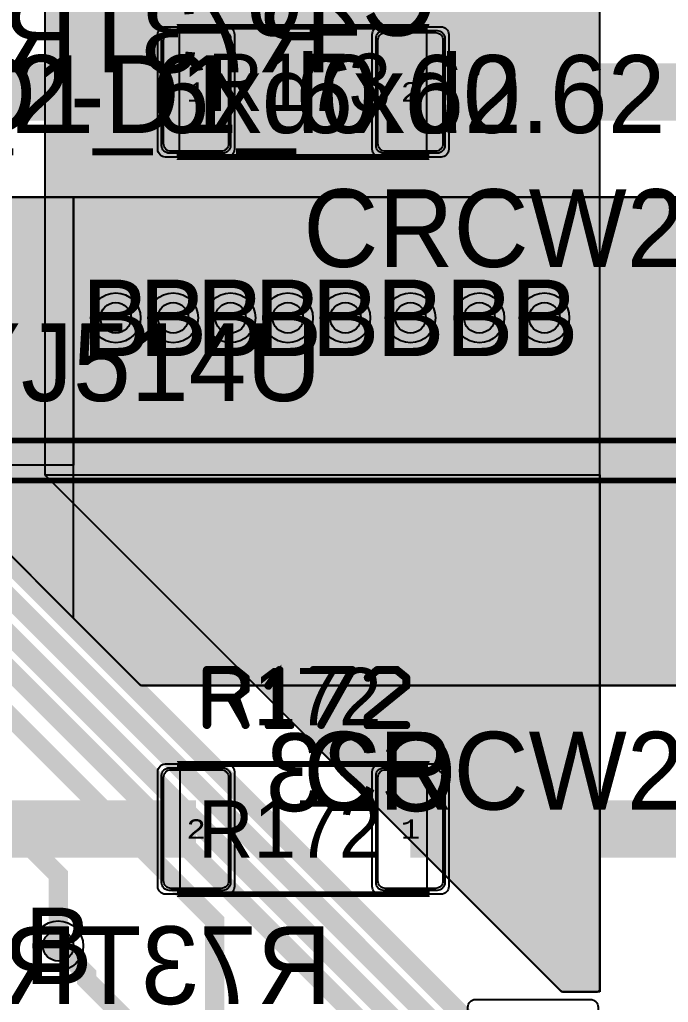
# Model space of a CAD drawing. Extents: x -18 to 179, y -60 to 172.
# Drawn here: x 127.59 to 144.54, y 93.72 to 119.39 of the extents above; entities that cross this region are included whole.
import ezdxf
from ezdxf.enums import TextEntityAlignment as Align

# ---------------------------------------------------------------- set-up
doc = ezdxf.new("R2010")
doc.units = 0
doc.header["$MEASUREMENT"] = 0
for name, color, linetype in [('ASSEMBLY_OUTLINES_BTM', 191, 'CONTINUOUS'), ('ASSEMBLY_OUTLINES_TOP', 102, 'CONTINUOUS'), ('ASSEMBLY_PART_NUMBERS_BTM', 191, 'CONTINUOUS'), ('ASSEMBLY_PART_NUMBERS_TOP', 102, 'CONTINUOUS'), ('ASSEMBLY_REF_DES_BTM', 191, 'CONTINUOUS'), ('ASSEMBLY_REF_DES_TOP', 102, 'CONTINUOUS'), ('DRILL_DRAWING', 21, 'CONTINUOUS'), ('GENERATED_SILKSCREEN_BTM', 255, 'CONTINUOUS'), ('GENERATED_SILKSCREEN_TOP', 140, 'CONTINUOUS'), ('PART_PADS_SMD_TOP', 150, 'CONTINUOUS'), ('PIN_NUMBERS_BTM', 8, 'CONTINUOUS'), ('PIN_NUMBERS_TOP', 8, 'CONTINUOUS'), ('PLACEMENT_OUTLINES_BTM', 222, 'CONTINUOUS'), ('PLACEMENT_OUTLINES_TOP', 130, 'CONTINUOUS'), ('PLANE_DATA_LAYER_BOTTOM', 230, 'CONTINUOUS'), ('PLANE_DATA_LAYER_TOP', 150, 'CONTINUOUS'), ('PLANE_SHAPES_LAYER_BOTTOM', 230, 'CONTINUOUS'), ('PLANE_SHAPES_LAYER_TOP', 150, 'CONTINUOUS'), ('SILKSCREEN_OUTLINES_BTM', 211, 'CONTINUOUS'), ('SILKSCREEN_OUTLINES_TOP', 150, 'CONTINUOUS'), ('SILKSCREEN_REF_DES_TOP', 150, 'CONTINUOUS'), ('SOLDERMASK_PADS_TOP', 102, 'CONTINUOUS'), ('SOLDERPASTE_PADS_TOP', 254, 'CONTINUOUS'), ('TRACES_LAYER_BOTTOM', 230, 'CONTINUOUS'), ('TRACES_LAYER_TOP', 150, 'CONTINUOUS'), ('VIA_HOLES_LAYER_BOTTOM', 30, 'CONTINUOUS'), ('VIA_HOLES_LAYER_TOP', 30, 'CONTINUOUS'), ('VIA_PADS_LAYER_BOTTOM', 230, 'CONTINUOUS'), ('VIA_PADS_LAYER_TOP', 150, 'CONTINUOUS')]:
    doc.layers.add(name, color=color, linetype=linetype)
doc.styles.add('COURIER_NEW', font='COUR.TTF')
doc.styles.add('VERIBEST_GERBER_0', font='txt')

msp = doc.modelspace()

# ---------------------------------------------------------------- hatches: boundary and pattern name
at = {"layer": 'PLANE_DATA_LAYER_BOTTOM'}
msp.add_hatch(color=256, dxfattribs=at).paths.add_polyline_path([(142.75, 154.6738, 0.414213562), (142.6738, 154.75), (128.3262, 154.75, 0.414213562), (128.25, 154.6738), (128.250002, 107.53156), (128.250002, 107.531559, 0.198909956), (128.27232, 107.477678), (141.727678, 94.02232, 0.198913366), (141.78156, 94.000002), (142.6738, 94, 0.414213562), (142.75, 94.0762)], flags=0)
at = {"layer": 'PLANE_DATA_LAYER_TOP'}
msp.add_hatch(color=256, dxfattribs=at).paths.add_polyline_path([(146.75, 113.718439, 0.198909956), (146.727682, 113.77232), (145.772322, 114.72768, 0.198913366), (145.71844, 114.749998), (125.78156, 114.749998, 0.198913366), (125.727678, 114.72768), (125.02232, 114.022322, 0.198909956), (125.000002, 113.968441), (125.000002, 113.96844), (125.000002, 107.78156), (125.000002, 107.781559, 0.198909956), (125.02232, 107.727678), (130.727678, 102.02232, 0.198913366), (130.78156, 102.000002), (145.96844, 102.000002, 0.198913366), (146.022322, 102.02232), (146.72768, 102.727678, 0.198909956), (146.749998, 102.781559), (146.749998, 102.78156), (146.75, 113.718438)], flags=0)
at = {"layer": 'PLANE_SHAPES_LAYER_BOTTOM'}
msp.add_hatch(color=256, dxfattribs=at).paths.add_polyline_path([(142.75, 94), (141.75, 94), (128.25, 107.5), (142.75, 107.5)], flags=0)
at = {"layer": 'PLANE_SHAPES_LAYER_TOP'}
for points in [[(129, 107.75), (125, 107.75), (125, 114), (125.75, 114.75), (129, 114.75)], [(146.75, 102.75), (146, 102), (130.75, 102), (129, 103.75), (129, 114.75), (145.75, 114.75), (146.75, 113.75)], [(125, 107.75), (129, 103.75), (129, 107.75)]]:
    msp.add_hatch(color=256, dxfattribs=at).paths.add_polyline_path(points, flags=0)
at = {"layer": 'VIA_HOLES_LAYER_BOTTOM'}
h = msp.add_hatch(color=256, dxfattribs=at)
edge = h.paths.add_edge_path()
edge.add_arc((130.1, 111.6), 0.4, 0, 360)
h = msp.add_hatch(color=256, dxfattribs=at)
edge = h.paths.add_edge_path()
edge.add_arc((131.6, 111.6), 0.4, 0, 360)
h = msp.add_hatch(color=256, dxfattribs=at)
edge = h.paths.add_edge_path()
edge.add_arc((133.1, 111.6), 0.4, 0, 360)
h = msp.add_hatch(color=256, dxfattribs=at)
edge = h.paths.add_edge_path()
edge.add_arc((134.6, 111.6), 0.4, 0, 360)
h = msp.add_hatch(color=256, dxfattribs=at)
edge = h.paths.add_edge_path()
edge.add_arc((136.1, 111.6), 0.4, 0, 360)
h = msp.add_hatch(color=256, dxfattribs=at)
edge = h.paths.add_edge_path()
edge.add_arc((137.8, 111.6), 0.4, 0, 360)
h = msp.add_hatch(color=256, dxfattribs=at)
edge = h.paths.add_edge_path()
edge.add_arc((139.6, 111.6), 0.4, 0, 360)
h = msp.add_hatch(color=256, dxfattribs=at)
edge = h.paths.add_edge_path()
edge.add_arc((141.3, 111.6), 0.4, 0, 360)
h = msp.add_hatch(color=256, dxfattribs=at)
edge = h.paths.add_edge_path()
edge.add_arc((128.6, 95.2), 0.4, 0, 360)
at = {"layer": 'VIA_HOLES_LAYER_TOP'}
h = msp.add_hatch(color=256, dxfattribs=at)
edge = h.paths.add_edge_path()
edge.add_arc((130.1, 111.6), 0.4, 0, 360)
h = msp.add_hatch(color=256, dxfattribs=at)
edge = h.paths.add_edge_path()
edge.add_arc((131.6, 111.6), 0.4, 0, 360)
h = msp.add_hatch(color=256, dxfattribs=at)
edge = h.paths.add_edge_path()
edge.add_arc((133.1, 111.6), 0.4, 0, 360)
h = msp.add_hatch(color=256, dxfattribs=at)
edge = h.paths.add_edge_path()
edge.add_arc((134.6, 111.6), 0.4, 0, 360)
h = msp.add_hatch(color=256, dxfattribs=at)
edge = h.paths.add_edge_path()
edge.add_arc((136.1, 111.6), 0.4, 0, 360)
h = msp.add_hatch(color=256, dxfattribs=at)
edge = h.paths.add_edge_path()
edge.add_arc((137.8, 111.6), 0.4, 0, 360)
h = msp.add_hatch(color=256, dxfattribs=at)
edge = h.paths.add_edge_path()
edge.add_arc((139.6, 111.6), 0.4, 0, 360)
h = msp.add_hatch(color=256, dxfattribs=at)
edge = h.paths.add_edge_path()
edge.add_arc((141.3, 111.6), 0.4, 0, 360)
h = msp.add_hatch(color=256, dxfattribs=at)
edge = h.paths.add_edge_path()
edge.add_arc((128.6, 95.2), 0.4, 0, 360)

# ---------------------------------------------------------------- linework, layer by layer
at = {"layer": 'ASSEMBLY_OUTLINES_BTM'}
for points in [[(119.6, 108.4), (119.6, 126.6), (151.9, 126.6), (151.9, 108.4)], [(119.6, 89.15), (119.6, 107.35), (151.9, 107.35), (151.9, 89.15)]]:
    msp.add_lwpolyline(points, close=True, dxfattribs=at)
at = {"layer": 'ASSEMBLY_OUTLINES_TOP'}
for points in [[(131.77, 115.8), (131.77, 119.2), (138.22, 119.2), (138.22, 115.8)], [(131.78, 96.55), (131.78, 99.95), (138.23, 99.95), (138.23, 96.55)]]:
    msp.add_lwpolyline(points, close=True, dxfattribs=at)
at = {"layer": 'GENERATED_SILKSCREEN_BTM', "const_width": 0.15}
for points in [[(119.6, 108.4), (119.6, 126.6), (151.9, 126.6), (151.9, 108.4)], [(119.6, 89.15), (119.6, 107.35), (151.9, 107.35), (151.9, 89.15)]]:
    msp.add_lwpolyline(points, close=True, dxfattribs=at)
at = {"layer": 'GENERATED_SILKSCREEN_TOP', "const_width": 0.15}
for points in [[(138.220005, 119.175), (138.219995, 119.175), (138.219995, 119.199995), (131.770005, 119.199995), (131.770005, 119.175), (131.769995, 119.175), (131.769995, 119.2, -0.414213562), (131.77, 119.200005), (138.22, 119.200005, -0.414213562), (138.220005, 119.2), (138.220005, 119.175)], [(138.220005, 115.8, -0.414213562), (138.22, 115.799995), (131.77, 115.799995, -0.414213562), (131.769995, 115.8), (131.769995, 115.825), (131.770005, 115.825), (131.770005, 115.800005), (138.219995, 115.800005), (138.219995, 115.825), (138.220005, 115.825), (138.220005, 115.8)], [(138.230005, 99.925), (138.229995, 99.925), (138.229995, 99.949995), (131.780005, 99.949995), (131.780005, 99.925), (131.779995, 99.925), (131.779995, 99.95, -0.414213562), (131.78, 99.950005), (138.23, 99.950005, -0.414213562), (138.230005, 99.95), (138.230005, 99.925)], [(138.230005, 96.55, -0.414213562), (138.23, 96.549995), (131.78, 96.549995, -0.414213562), (131.779995, 96.55), (131.779995, 96.575), (131.780005, 96.575), (131.780005, 96.550005), (138.229995, 96.550005), (138.229995, 96.575), (138.230005, 96.575), (138.230005, 96.55)]]:
    msp.add_lwpolyline(points, format="xyb", dxfattribs=at)
for points in [[(133.51375, 101.8645), (133.51825, 101.8675), (133.51975, 101.875), (133.52425, 101.8825), (133.52425, 101.89), (133.52425, 102.199), (133.52425, 102.2065), (133.51975, 102.211), (133.51975, 102.2155), (133.51825, 102.217), (133.51675, 102.2185), (133.51375, 102.2215), (133.25875, 102.4285), (133.25125, 102.4315), (133.24525, 102.433), (133.23925, 102.4345), (132.48325, 102.4345), (132.46975, 102.4315), (132.46075, 102.424), (132.45325, 102.415), (132.45025, 102.4045), (132.45025, 100.9645), (132.45325, 100.9525), (132.46075, 100.945), (132.46975, 100.9405), (132.48025, 100.939), (132.49225, 100.9405), (132.50275, 100.945), (132.51025, 100.9525), (132.51325, 100.9645), (132.51325, 101.6545), (133.21825, 101.6545), (133.46425, 100.9555), (133.47025, 100.945), (133.48075, 100.939), (133.49275, 100.9375), (133.50175, 100.9405), (133.51075, 100.945), (133.51825, 100.9525), (133.52275, 100.963), (133.51975, 100.975), (133.27375, 101.674), (133.51375, 101.8645)], [(132.51325, 102.373), (133.23025, 102.373), (133.46425, 102.184), (133.46425, 101.905), (133.23025, 101.7145), (132.51325, 101.7145), (132.51325, 102.373)], [(134.08525, 100.996), (134.07325, 100.993), (134.06725, 100.987), (134.06275, 100.9765), (134.06125, 100.9645), (134.06275, 100.954), (134.06725, 100.9435), (134.07325, 100.936), (134.08525, 100.9345), (134.67025, 100.9345), (134.68075, 100.936), (134.68975, 100.9435), (134.69425, 100.954), (134.69575, 100.9645), (134.69425, 100.9765), (134.68975, 100.987), (134.68075, 100.993), (134.67025, 100.996), (134.40625, 100.996), (134.40625, 102.4045), (134.40475, 102.415), (134.40025, 102.4225), (134.39275, 102.427), (134.38225, 102.4285), (134.37475, 102.43), (134.36725, 102.43), (134.36125, 102.427), (134.35525, 102.421), (134.06275, 102.01), (134.05825, 101.9995), (134.05825, 101.989), (134.06275, 101.98), (134.07025, 101.9725), (134.07925, 101.9665), (134.08975, 101.9635), (134.09575, 101.9635), (134.10025, 101.965), (134.10775, 101.974), (134.34775, 102.31), (134.34775, 100.996), (134.08525, 100.996)], [(135.44125, 100.9795), (135.43825, 100.969), (135.43975, 100.9585), (135.44725, 100.9495), (135.45475, 100.9435), (135.46525, 100.9405), (135.47575, 100.939), (135.48475, 100.942), (135.49225, 100.951), (136.30075, 102.3895), (136.30375, 102.397), (136.30375, 102.403), (136.30375, 102.409), (136.30075, 102.415), (136.29625, 102.424), (136.29025, 102.43), (136.28275, 102.433), (136.27525, 102.4345), (135.26275, 102.4345), (135.25225, 102.4315), (135.24475, 102.424), (135.23875, 102.415), (135.23725, 102.403), (135.23875, 102.3925), (135.24475, 102.382), (135.25225, 102.3745), (135.26275, 102.373), (136.22425, 102.373), (135.44125, 100.9795)], [(137.46025, 102.4285), (137.71225, 102.223), (137.71675, 102.2155), (137.71825, 102.2095), (137.72125, 102.205), (137.72275, 102.199), (137.72275, 101.9935), (137.72125, 101.9875), (137.71825, 101.9785), (137.71675, 101.971), (137.71225, 101.968), (136.71325, 101.1565), (136.71325, 100.996), (137.69275, 100.996), (137.70325, 100.993), (137.71225, 100.987), (137.71675, 100.9765), (137.71825, 100.9645), (137.71675, 100.954), (137.71225, 100.9435), (137.70325, 100.9375), (137.69275, 100.9345), (136.68175, 100.9345), (136.66975, 100.9375), (136.66225, 100.945), (136.65475, 100.9525), (136.65175, 100.9645), (136.65175, 101.17), (136.65325, 101.1745), (136.65625, 101.185), (136.65925, 101.1895), (136.66225, 101.1925), (136.66525, 101.1955), (137.66275, 102.0085), (137.66275, 102.184), (137.42875, 102.373), (136.94425, 102.373), (136.69975, 102.1735), (136.68925, 102.1705), (136.67875, 102.172), (136.66975, 102.1765), (136.66375, 102.1855), (136.65775, 102.1945), (136.65625, 102.205), (136.65625, 102.211), (136.65775, 102.2155), (136.66525, 102.223), (136.91725, 102.4285), (136.92325, 102.43), (136.92775, 102.4315), (136.92925, 102.433), (136.93525, 102.4345), (137.44075, 102.4345), (137.44675, 102.433), (137.44825, 102.433), (137.44975, 102.4315), (137.45425, 102.43), (137.46025, 102.4285)]]:
    msp.add_lwpolyline(points, dxfattribs=at)
at = {"layer": 'PART_PADS_SMD_TOP'}
for points in [[(131.5, 115.9, -0.414213562), (131.3, 116.1), (131.3, 118.9, -0.414213562), (131.5, 119.1), (132.9, 119.1, -0.414213562), (133.1, 118.9), (133.1, 116.1, -0.414213562), (132.9, 115.9)], [(137.1, 115.9, -0.414213562), (136.9, 116.1), (136.9, 118.9, -0.414213562), (137.1, 119.1), (138.5, 119.1, -0.414213562), (138.7, 118.9), (138.7, 116.1, -0.414213562), (138.5, 115.9)], [(132.9, 99.85, -0.414213562), (133.1, 99.65), (133.1, 96.85, -0.414213562), (132.9, 96.65), (131.5, 96.65, -0.414213562), (131.3, 96.85), (131.3, 99.65, -0.414213562), (131.5, 99.85)], [(138.5, 99.85, -0.414213562), (138.7, 99.65), (138.7, 96.85, -0.414213562), (138.5, 96.65), (137.1, 96.65, -0.414213562), (136.9, 96.85), (136.9, 99.65, -0.414213562), (137.1, 99.85)]]:
    msp.add_lwpolyline(points, format="xyb", close=True, dxfattribs=at)
at = {"layer": 'PLACEMENT_OUTLINES_BTM'}
for points in [[(119.6, 108.4), (119.6, 126.6), (151.9, 126.6), (151.9, 108.4)], [(119.6, 89.15), (119.6, 107.35), (151.9, 107.35), (151.9, 89.15)]]:
    msp.add_lwpolyline(points, close=True, dxfattribs=at)
at = {"layer": 'PLACEMENT_OUTLINES_TOP'}
for points in [[(131.77, 115.8), (131.77, 119.2), (138.22, 119.2), (138.22, 115.8)], [(131.78, 96.55), (131.78, 99.95), (138.23, 99.95), (138.23, 96.55)]]:
    msp.add_lwpolyline(points, close=True, dxfattribs=at)
at = {"layer": 'PLANE_DATA_LAYER_BOTTOM'}
msp.add_lwpolyline([(142.75, 154.6738, 0.414213562), (142.6738, 154.75), (128.3262, 154.75, 0.414213562), (128.25, 154.6738), (128.250002, 107.53156), (128.250002, 107.531559, 0.198909956), (128.27232, 107.477678), (141.727678, 94.02232, 0.198913366), (141.78156, 94.000002), (142.6738, 94, 0.414213562), (142.75, 94.0762)], format="xyb", close=True, dxfattribs=at)
at = {"layer": 'PLANE_DATA_LAYER_TOP'}
msp.add_lwpolyline([(146.75, 113.718439, 0.198909956), (146.727682, 113.77232), (145.772322, 114.72768, 0.198913366), (145.71844, 114.749998), (125.78156, 114.749998, 0.198913366), (125.727678, 114.72768), (125.02232, 114.022322, 0.198909956), (125.000002, 113.968441), (125.000002, 113.96844), (125.000002, 107.78156), (125.000002, 107.781559, 0.198909956), (125.02232, 107.727678), (130.727678, 102.02232, 0.198913366), (130.78156, 102.000002), (145.96844, 102.000002, 0.198913366), (146.022322, 102.02232), (146.72768, 102.727678, 0.198909956), (146.749998, 102.781559), (146.749998, 102.78156), (146.75, 113.718438)], format="xyb", close=True, dxfattribs=at)
at = {"layer": 'PLANE_SHAPES_LAYER_BOTTOM'}
msp.add_lwpolyline([(142.75, 94), (141.75, 94), (128.25, 107.5), (142.75, 107.5)], close=True, dxfattribs=at)
msp.add_solid([(128.25, 107.5), (142.75, 107.5), (128.25, 154.75), (142.75, 154.75)], dxfattribs=at)
at = {"layer": 'PLANE_SHAPES_LAYER_TOP'}
for points in [[(129, 107.75), (125, 107.75), (125, 114), (125.75, 114.75), (129, 114.75)], [(146.75, 102.75), (146, 102), (130.75, 102), (129, 103.75), (129, 114.75), (145.75, 114.75), (146.75, 113.75)], [(125, 107.75), (129, 103.75), (129, 107.75)]]:
    msp.add_lwpolyline(points, close=True, dxfattribs=at)
at = {"layer": 'SILKSCREEN_OUTLINES_BTM'}
for points in [[(119.6, 108.4), (119.6, 126.6), (151.9, 126.6), (151.9, 108.4)], [(119.6, 89.15), (119.6, 107.35), (151.9, 107.35), (151.9, 89.15)]]:
    msp.add_lwpolyline(points, close=True, dxfattribs=at)
at = {"layer": 'SILKSCREEN_OUTLINES_TOP'}
for points in [[(131.77, 115.8), (131.77, 119.2), (138.22, 119.2), (138.22, 115.8)], [(131.78, 96.55), (131.78, 99.95), (138.23, 99.95), (138.23, 96.55)]]:
    msp.add_lwpolyline(points, close=True, dxfattribs=at)
at = {"layer": 'SOLDERMASK_PADS_TOP'}
for points in [[(131.4, 115.8, -0.414213562), (131.2, 116), (131.2, 119, -0.414213562), (131.4, 119.2), (133, 119.2, -0.414213562), (133.2, 119), (133.2, 116, -0.414213562), (133, 115.8)], [(137, 115.8, -0.414213562), (136.8, 116), (136.8, 119, -0.414213562), (137, 119.2), (138.6, 119.2, -0.414213562), (138.8, 119), (138.8, 116, -0.414213562), (138.6, 115.8)], [(133, 99.95, -0.414213562), (133.2, 99.75), (133.2, 96.75, -0.414213562), (133, 96.55), (131.4, 96.55, -0.414213562), (131.2, 96.75), (131.2, 99.75, -0.414213562), (131.4, 99.95)], [(138.6, 99.95, -0.414213562), (138.8, 99.75), (138.8, 96.75, -0.414213562), (138.6, 96.55), (137, 96.55, -0.414213562), (136.8, 96.75), (136.8, 99.75, -0.414213562), (137, 99.95)], [(142.7, 92, -0.414213562), (142.5, 91.8), (139.5, 91.8, -0.414213562), (139.3, 92), (139.3, 93.6, -0.414213562), (139.5, 93.8), (142.5, 93.8, -0.414213562), (142.7, 93.6)]]:
    msp.add_lwpolyline(points, format="xyb", close=True, dxfattribs=at)
at = {"layer": 'SOLDERPASTE_PADS_TOP'}
for points in [[(131.55, 115.95, -0.414213562), (131.35, 116.15), (131.35, 118.85, -0.414213562), (131.55, 119.05), (132.85, 119.05, -0.414213562), (133.05, 118.85), (133.05, 116.15, -0.414213562), (132.85, 115.95)], [(137.15, 115.95, -0.414213562), (136.95, 116.15), (136.95, 118.85, -0.414213562), (137.15, 119.05), (138.45, 119.05, -0.414213562), (138.65, 118.85), (138.65, 116.15, -0.414213562), (138.45, 115.95)], [(132.85, 99.8, -0.414213562), (133.05, 99.6), (133.05, 96.9, -0.414213562), (132.85, 96.7), (131.55, 96.7, -0.414213562), (131.35, 96.9), (131.35, 99.6, -0.414213562), (131.55, 99.8)], [(138.45, 99.8, -0.414213562), (138.65, 99.6), (138.65, 96.9, -0.414213562), (138.45, 96.7), (137.15, 96.7, -0.414213562), (136.95, 96.9), (136.95, 99.6, -0.414213562), (137.15, 99.8)]]:
    msp.add_lwpolyline(points, format="xyb", close=True, dxfattribs=at)
at = {"layer": 'TRACES_LAYER_BOTTOM', "const_width": 0.5}
for points in [[(45.406796, 168.734932), (103.580392, 168.734932), (112.418359, 159.896965), (112.418359, 151.964926), (117.785128, 146.598157), (117.785128, 114.754685), (141.814346, 90.725467), (141.814346, 76.805427), (141.961588, 76.805427), (151.611363, 67.155652)], [(59.45, 167), (60.1, 167), (60.8, 167.7), (61.825303, 167.7), (62.168895, 168.043592), (103.34862, 168.043592), (111.754919, 159.637293), (111.754919, 151.709127), (117.131777, 146.332269), (117.131777, 114.488797), (141.160451, 90.460123), (141.160451, 76.416195), (147.607061, 69.969585), (147.630605, 69.969585), (148.392127, 69.208063), (148.392127, 69.184519), (150.961363, 66.615283), (150.961363, 16.611363), (149.75, 15.4), (148, 15.4)], [(4.5, 159.5), (5.477226, 160.477226), (13.49964, 160.477226), (18.728811, 165.706397), (61.075636, 165.706397), (62.7, 167.330761), (62.7, 167.330763), (62.762829, 167.393592), (103.046118, 167.393592), (103.113182, 167.326528), (103.146445, 167.326528), (111.033023, 159.43995), (111.033023, 159.406687), (111.104919, 159.334791), (111.104919, 151.427628), (116.481777, 146.05077), (116.481777, 114.175169), (140.449004, 90.207942)], [(22.5, 159.5), (27.753064, 159.5), (33.231849, 164.978785), (61.336011, 164.978785), (63.033754, 166.676528), (102.877206, 166.676528), (110.383023, 159.170711), (110.383023, 151.230285), (115.831777, 145.781531), (115.831777, 113.90593), (139.799004, 89.938703), (139.799004, 75.908706), (147.038125, 68.669585), (147.038125, 68.646268), (149.237614, 66.446779), (149.237614, 56.478606), (149.206946, 56.447938), (149.206946, 25.653861), (148, 24.446915), (148, 23.4)], [(132.700511, 92.483032), (132.683748, 92.499795), (132.683748, 95.849857), (115.149091, 113.384514), (114.155977, 113.384514)], [(110.627058, 103.971622), (121.682593, 103.971622), (128.6, 97.054215), (128.6, 95.2)]]:
    msp.add_lwpolyline(points, dxfattribs=at)
at = {"layer": 'TRACES_LAYER_TOP'}
for points, const_width in [([(124.5, 117.5), (132.2, 117.5)], 1.5), ([(147, 117.5), (137.8, 117.5)], 1.5), ([(132.2, 98.25), (124.5, 98.25)], 1.5), ([(137.8, 98.25), (147, 98.25)], 1.5), ([(132.75, 92.65), (131, 92.65), (129.342463, 94.307537), (129.342463, 94.457537), (128.6, 95.2)], 0.5)]:
    msp.add_lwpolyline(points, dxfattribs=dict(at, const_width=const_width))
at = {"layer": 'VIA_HOLES_LAYER_BOTTOM'}
for centre in [(130.1, 111.6), (131.6, 111.6), (133.1, 111.6), (134.6, 111.6), (136.1, 111.6), (137.8, 111.6), (139.6, 111.6), (141.3, 111.6), (128.6, 95.2)]:
    msp.add_circle(centre, 0.4, dxfattribs=at)
at = {"layer": 'VIA_HOLES_LAYER_TOP'}
for centre in [(130.1, 111.6), (131.6, 111.6), (133.1, 111.6), (134.6, 111.6), (136.1, 111.6), (137.8, 111.6), (139.6, 111.6), (141.3, 111.6), (128.6, 95.2)]:
    msp.add_circle(centre, 0.4, dxfattribs=at)
at = {"layer": 'VIA_PADS_LAYER_BOTTOM'}
for centre in [(130.1, 111.6), (131.6, 111.6), (133.1, 111.6), (134.6, 111.6), (136.1, 111.6), (137.8, 111.6), (139.6, 111.6), (141.3, 111.6), (128.6, 95.2)]:
    msp.add_circle(centre, 0.65, dxfattribs=at)
at = {"layer": 'VIA_PADS_LAYER_TOP'}
for centre in [(130.1, 111.6), (131.6, 111.6), (133.1, 111.6), (134.6, 111.6), (136.1, 111.6), (137.8, 111.6), (139.6, 111.6), (141.3, 111.6), (128.6, 95.2)]:
    msp.add_circle(centre, 0.65, dxfattribs=at)

# ---------------------------------------------------------------- texts
at = {"layer": 'ASSEMBLY_PART_NUMBERS_BTM', "style": 'VERIBEST_GERBER_0', "text_generation_flag": 2}
for p in [(135.75, 120.04), (135.75, 95.71)]:
    msp.add_text('R73TR2470SE00J', height=2.032, dxfattribs=at).set_placement(p, align=Align.TOP_LEFT)
at = {"layer": 'ASSEMBLY_PART_NUMBERS_TOP', "style": 'VERIBEST_GERBER_0'}
for s, p in [('MGSHV-0_2-D1_6xd0.62', (109.75, 118.46)), ('MGSHV-0_2-D1_6xd0.62', (113.5, 118.46)), ('CRCW2512160KJNEG', (135, 114.96)), ('ERJ-14YJ514U', (116.75, 111.46)), ('CRCW2512160KJNEG', (135, 100.79))]:
    msp.add_text(s, height=2.032, dxfattribs=at).set_placement(p, align=Align.TOP_LEFT)
at = {"layer": 'ASSEMBLY_REF_DES_BTM', "style": 'VERIBEST_GERBER_0', "text_generation_flag": 2}
for s, p in [('C26', (138.5, 121)), ('C23', (139, 100.75))]:
    msp.add_text(s, height=2.032, dxfattribs=at).set_placement(p, align=Align.TOP_LEFT)
at = {"layer": 'ASSEMBLY_REF_DES_TOP', "style": 'VERIBEST_GERBER_0'}
for s, p in [('R173', (132.5, 118.5)), ('R172', (132.25, 99))]:
    msp.add_text(s, height=1.5, dxfattribs=at).set_placement(p, align=Align.TOP_LEFT)
at = {"layer": 'DRILL_DRAWING', "style": 'VERIBEST_GERBER_0'}
for p in [(130.1, 111.6), (131.6, 111.6), (133.1, 111.6), (134.6, 111.6), (136.1, 111.6), (137.8, 111.6), (139.6, 111.6), (141.3, 111.6), (128.6, 95.2)]:
    msp.add_text('B', height=2, dxfattribs=at).set_placement(p, align=Align.MIDDLE_CENTER)
at = {"layer": 'PIN_NUMBERS_BTM', "style": 'COURIER_NEW'}
for s, p in [('1', (132.2, 117.5)), ('2', (137.8, 117.5)), ('2', (132.2, 98.25)), ('1', (137.8, 98.25))]:
    msp.add_text(s, height=0.508, dxfattribs=at).set_placement(p, align=Align.MIDDLE_CENTER)
at = {"layer": 'PIN_NUMBERS_TOP', "style": 'COURIER_NEW'}
for s, p in [('1', (132.2, 117.5)), ('2', (137.8, 117.5)), ('2', (132.2, 98.25)), ('1', (137.8, 98.25))]:
    msp.add_text(s, height=0.508, dxfattribs=at).set_placement(p, align=Align.MIDDLE_CENTER)
at = {"layer": 'SILKSCREEN_REF_DES_TOP', "style": 'VERIBEST_GERBER_0'}
msp.add_text('R172', height=1.5, dxfattribs=at).set_placement((132.25, 102.46), align=Align.TOP_LEFT)

doc.saveas('drawing.dxf')
